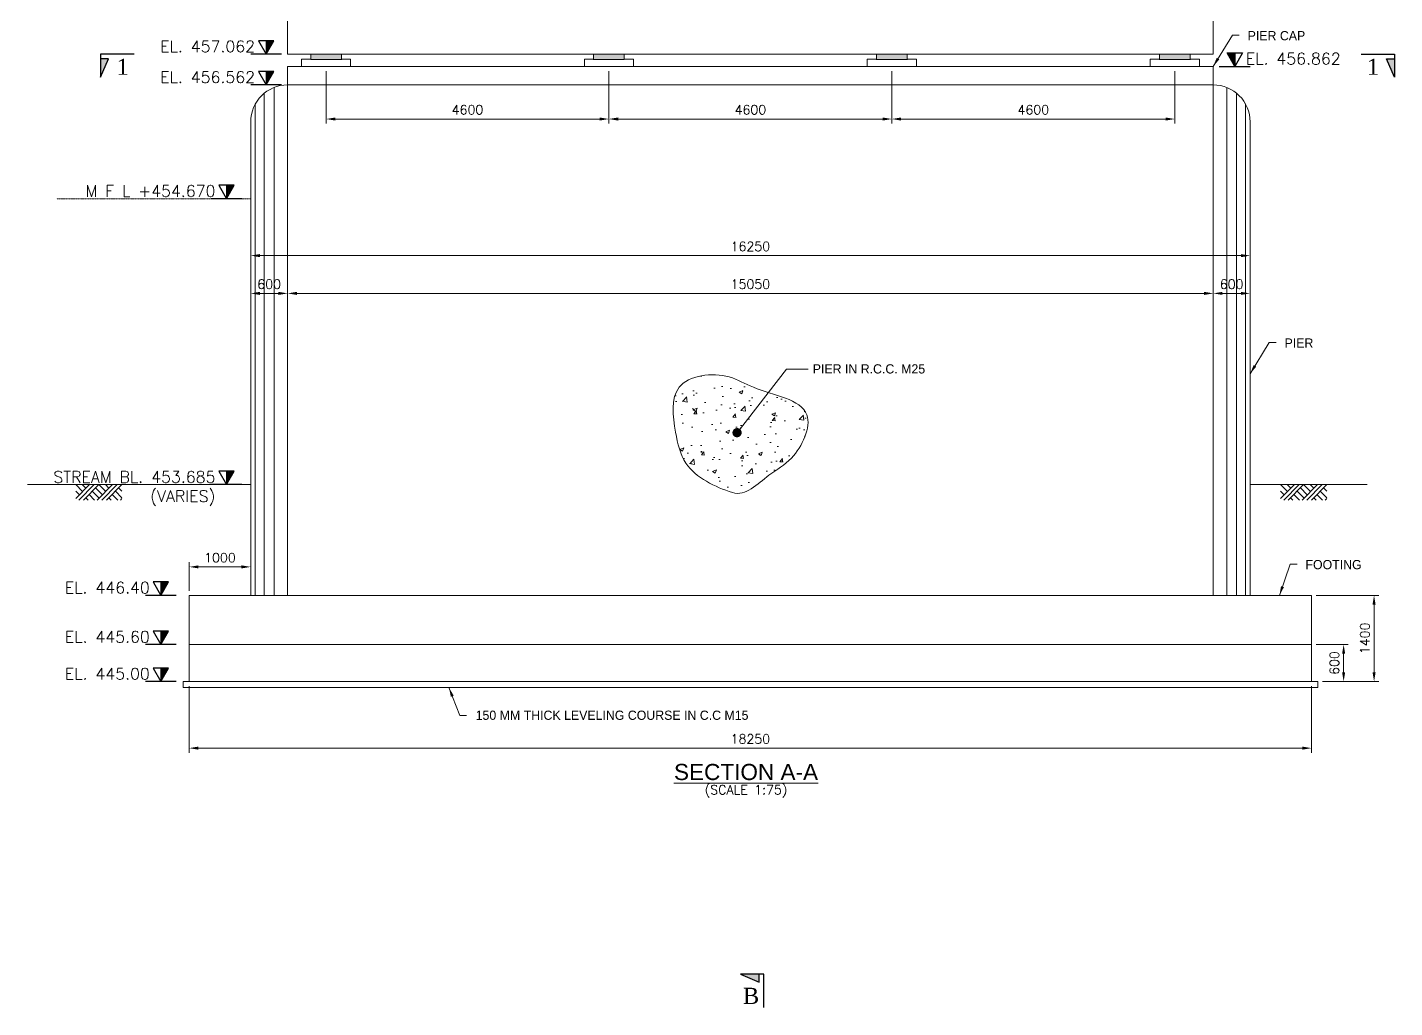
# Model space of a CAD drawing. Extents: x 2542500 to 2835796, y -294794 to -159040.
# Drawn here: x 2599923 to 2622156, y -183443 to -167503 of the extents above; entities that cross this region are included whole.
import ezdxf
from ezdxf.enums import TextEntityAlignment as Align

# ---------------------------------------------------------------- set-up
doc = ezdxf.new("R2010")
doc.units = 0
doc.header["$LTSCALE"] = 8
doc.header["$MEASUREMENT"] = 0
doc.header["$PDMODE"] = 35
doc.linetypes.add('HIDDEN', pattern=[0.375, 0.25, -0.125])
doc.layers.get('0').update_dxf_attribs({"color": 22, "linetype": 'CONTINUOUS'})
doc.layers.get('DEFPOINTS').update_dxf_attribs({"linetype": 'CONTINUOUS'})
for name, color, linetype, lineweight in [('HATCH SOLID', 253, 'CONTINUOUS', 5), ('LEVEL', 6, 'CONTINUOUS', 20), ('P.C.C', 105, 'CONTINUOUS', 9), ('R_DASHED', 183, 'HIDDEN', 9), ('R_DIMENSION', 8, 'CONTINUOUS', 15), ('R_TEXT G', 7, 'CONTINUOUS', 18), ('R_THIN LINE', 252, 'CONTINUOUS', 9), ('SEC MARK', 1, 'CONTINUOUS', 25), ('TEXT', 4, 'CONTINUOUS', 15), ('TEXT G', 7, 'CONTINUOUS', 18)]:
    doc.layers.add(name, color=color, linetype=linetype, lineweight=lineweight)
doc.layers.add('PUMP', color=4, linetype='CONTINUOUS')
doc.layers.add('R_HATCH', color=7, linetype='CONTINUOUS', lineweight=9, true_color=0xd1d1ff)
doc.styles.add('ARIEL', font='arial.ttf')
doc.styles.add('ROMANDS', font='romand.shx')
doc.styles.add('ROMANS', font='romans.shx')
doc.styles.get("Standard").update_dxf_attribs({"font": ''})
doc.styles.add('TIMES NR', font='times.ttf')
doc.styles.get('Standard').set_extended_font_data('Univers')
doc.dimstyles.new('DIM-75', dxfattribs={"dimscale": 75, "dimtxt": 2, "dimasz": 2, "dimexe": 1, "dimexo": 1, "dimgap": 1, "dimtad": 1, "dimdec": 0, "dimzin": 0, "dimdsep": 46, "dimtxsty": 'ROMANS', "dimcen": 1, "dimclrd": 256, "dimclre": 256, "dimclrt": 7, "dimadec": 0, "dimazin": 0, "dimtfac": 1, "dimtdec": 0, "dimtofl": 0, "dimtmove": 0, "dimatfit": 3, "dimfxl": 1, "dimtolj": 1, "dimtzin": 0, "dimlwd": 9, "dimlwe": 5, "dimarcsym": 0})
doc.dimstyles.new('DIM-75$0', dxfattribs={"dimscale": 75, "dimtxt": 2, "dimasz": 2, "dimexe": 1, "dimexo": 1, "dimgap": 1, "dimtad": 1, "dimdec": 0, "dimzin": 0, "dimdsep": 46, "dimtxsty": 'ROMANS', "dimcen": 1, "dimclrd": 256, "dimclre": 256, "dimclrt": 7, "dimadec": 0, "dimazin": 0, "dimtfac": 1, "dimtdec": 0, "dimtofl": 0, "dimtmove": 0, "dimatfit": 3, "dimfxl": 1, "dimtolj": 1, "dimtzin": 0, "dimlwd": 9, "dimlwe": 5, "dimarcsym": 0})

# ---------------------------------------------------------------- blocks, each defined once
blk = doc.blocks.new('jord1')
at = {"layer": 'P.C.C'}
for p, q in [((0, 0), (1.12, -1.12)), ((2.25, 0), (0, -2.25)), ((3, 0), (0.5, -2.5)), ((1.66, -0.59), (1.06, 0)), ((3.75, 0), (1.25, -2.5)), ((6, 0), (3.5, -2.5)), ((3.75, 0), (4.87, -1.12)), ((6.75, 0), (4.25, -2.5)), ((4.81, 0), (5.4, -0.59)), ((7.5, 0), (5, -2.5)), ((5.87, 0), (5.93, -0.06)), ((0, -1.06), (0.59, -1.66)), ((0, -2.12), (0.06, -2.19)), ((1.63, -2.12), (2.01, -2.5)), ((2.16, -1.59), (3.07, -2.5)), ((2.69, -1.06), (3.81, -2.19)), ((3.22, -0.53), (4.34, -1.66)), ((5.38, -2.12), (5.76, -2.5)), ((5.91, -1.59), (6.82, -2.5)), ((6.44, -1.06), (7.5, -2.12)), ((6.97, -0.53), (7.5, -1.06)), ((7.5, -2.25), (7.25, -2.5))]:
    blk.add_line(p, q, dxfattribs=at)
blk = doc.blocks.new('A$C71181FDA')
at = {"layer": 'HATCH SOLID', "ltscale": 100}
blk.add_hatch(color=256, dxfattribs=at).paths.add_polyline_path([(948, 0), (948, 828), (474, 828)])
at = {"layer": 'SEC MARK'}
for p, q in [((0, 0), (1896, 0)), ((948, 828), (948, 0))]:
    blk.add_line(p, q, dxfattribs=at)
blk.add_lwpolyline([(948, 0), (474, 828), (1422, 828), (948, 0)], dxfattribs=at)
blk = doc.blocks.new('*D19')
at = {"layer": 'DEFPOINTS', "color": 0}
for p in [(2604780, -168139), (2609380, -168139), (2609380, -168994)]:
    blk.add_point(p, dxfattribs=at)
at = {"layer": 'R_DIMENSION', "lineweight": 5}
for p, q in [((2604780, -168214), (2604780, -169069)), ((2609380, -168214), (2609380, -169069))]:
    blk.add_line(p, q, dxfattribs=at)
at = {"layer": 'R_DIMENSION', "lineweight": 9}
blk.add_line((2604930, -168994), (2609230, -168994), dxfattribs=at)
at = {"layer": 'R_DIMENSION'}
for points in [[(2604930, -168969), (2604930, -169019), (2604780, -168994)], [(2609230, -168969), (2609230, -169019), (2609380, -168994)]]:
    blk.add_solid(points, dxfattribs=at)
at = {"layer": 'R_DIMENSION', "color": 7, "insert": (2607080, -168844), "char_height": 150, "attachment_point": 5, "style": 'ROMANS'}
blk.add_mtext('\\A1;4600', dxfattribs=at)
blk = doc.blocks.new('*D20')
at = {"layer": 'DEFPOINTS', "color": 0}
for p in [(2609380, -168139), (2613980, -168139), (2613980, -168994)]:
    blk.add_point(p, dxfattribs=at)
at = {"layer": 'R_DIMENSION', "lineweight": 5}
for p, q in [((2609380, -168214), (2609380, -169069)), ((2613980, -168214), (2613980, -169069))]:
    blk.add_line(p, q, dxfattribs=at)
at = {"layer": 'R_DIMENSION', "lineweight": 9}
blk.add_line((2609530, -168994), (2613830, -168994), dxfattribs=at)
at = {"layer": 'R_DIMENSION'}
for points in [[(2609530, -168969), (2609530, -169019), (2609380, -168994)], [(2613830, -168969), (2613830, -169019), (2613980, -168994)]]:
    blk.add_solid(points, dxfattribs=at)
at = {"layer": 'R_DIMENSION', "color": 7, "insert": (2611680, -168844), "char_height": 150, "attachment_point": 5, "style": 'ROMANS'}
blk.add_mtext('\\A1;4600', dxfattribs=at)
blk = doc.blocks.new('*D21')
at = {"layer": 'DEFPOINTS', "color": 0}
for p in [(2613980, -168139), (2618580, -168139), (2618580, -168994)]:
    blk.add_point(p, dxfattribs=at)
at = {"layer": 'R_DIMENSION', "lineweight": 5}
for p, q in [((2613980, -168214), (2613980, -169069)), ((2618580, -168214), (2618580, -169069))]:
    blk.add_line(p, q, dxfattribs=at)
at = {"layer": 'R_DIMENSION', "lineweight": 9}
blk.add_line((2614130, -168994), (2618430, -168994), dxfattribs=at)
at = {"layer": 'R_DIMENSION'}
for points in [[(2614130, -168969), (2614130, -169019), (2613980, -168994)], [(2618430, -168969), (2618430, -169019), (2618580, -168994)]]:
    blk.add_solid(points, dxfattribs=at)
at = {"layer": 'R_DIMENSION', "color": 7, "insert": (2616280, -168844), "char_height": 150, "attachment_point": 5, "style": 'ROMANS'}
blk.add_mtext('\\A1;4600', dxfattribs=at)
blk = doc.blocks.new('*D22')
at = {"layer": 'DEFPOINTS', "color": 0}
for p in [(2603555, -171829), (2603555, -172088), (2604155, -172088)]:
    blk.add_point(p, dxfattribs=at)
at = {"layer": 'R_DIMENSION', "lineweight": 5}
for p, q in [((2603555, -172013), (2603555, -171754)), ((2604155, -172013), (2604155, -171754))]:
    blk.add_line(p, q, dxfattribs=at)
at = {"layer": 'R_DIMENSION', "lineweight": 9}
blk.add_line((2604005, -171829), (2603705, -171829), dxfattribs=at)
at = {"layer": 'R_DIMENSION'}
for points in [[(2603705, -171804), (2603705, -171854), (2603555, -171829)], [(2604005, -171804), (2604005, -171854), (2604155, -171829)]]:
    blk.add_solid(points, dxfattribs=at)
at = {"layer": 'R_DIMENSION', "color": 7, "insert": (2603855, -171679), "char_height": 150, "attachment_point": 5, "style": 'ROMANS'}
blk.add_mtext('\\A1;600', dxfattribs=at)
blk = doc.blocks.new('*D23')
at = {"layer": 'DEFPOINTS', "color": 0}
for p in [(2619205, -171829), (2604155, -172088), (2619205, -172088)]:
    blk.add_point(p, dxfattribs=at)
at = {"layer": 'R_DIMENSION', "lineweight": 5}
for p, q in [((2604155, -172013), (2604155, -171754)), ((2619205, -172013), (2619205, -171754))]:
    blk.add_line(p, q, dxfattribs=at)
at = {"layer": 'R_DIMENSION', "lineweight": 9}
blk.add_line((2604305, -171829), (2619055, -171829), dxfattribs=at)
at = {"layer": 'R_DIMENSION'}
for points in [[(2604305, -171804), (2604305, -171854), (2604155, -171829)], [(2619055, -171804), (2619055, -171854), (2619205, -171829)]]:
    blk.add_solid(points, dxfattribs=at)
at = {"layer": 'R_DIMENSION', "color": 7, "insert": (2611680, -171679), "char_height": 150, "attachment_point": 5, "style": 'ROMANS'}
blk.add_mtext('\\A1;15050', dxfattribs=at)
blk = doc.blocks.new('*D24')
at = {"layer": 'DEFPOINTS', "color": 0}
for p in [(2619805, -171829), (2619205, -172088), (2619805, -172088)]:
    blk.add_point(p, dxfattribs=at)
at = {"layer": 'R_DIMENSION', "lineweight": 5}
for p, q in [((2619205, -172013), (2619205, -171754)), ((2619805, -172013), (2619805, -171754))]:
    blk.add_line(p, q, dxfattribs=at)
at = {"layer": 'R_DIMENSION', "lineweight": 9}
blk.add_line((2619355, -171829), (2619655, -171829), dxfattribs=at)
at = {"layer": 'R_DIMENSION'}
for points in [[(2619355, -171804), (2619355, -171854), (2619205, -171829)], [(2619655, -171804), (2619655, -171854), (2619805, -171829)]]:
    blk.add_solid(points, dxfattribs=at)
at = {"layer": 'R_DIMENSION', "color": 7, "insert": (2619505, -171679), "char_height": 150, "attachment_point": 5, "style": 'ROMANS'}
blk.add_mtext('\\A1;600', dxfattribs=at)
blk = doc.blocks.new('*D25')
at = {"layer": 'DEFPOINTS', "color": 0}
for p in [(2602555, -176276), (2602555, -176739), (2603555, -176739)]:
    blk.add_point(p, dxfattribs=at)
at = {"layer": 'R_DIMENSION', "lineweight": 5}
for p, q in [((2602555, -176664), (2602555, -176201)), ((2603555, -176664), (2603555, -176201))]:
    blk.add_line(p, q, dxfattribs=at)
at = {"layer": 'R_DIMENSION', "lineweight": 9}
blk.add_line((2603405, -176276), (2602705, -176276), dxfattribs=at)
at = {"layer": 'R_DIMENSION'}
for points in [[(2602705, -176251), (2602705, -176301), (2602555, -176276)], [(2603405, -176251), (2603405, -176301), (2603555, -176276)]]:
    blk.add_solid(points, dxfattribs=at)
at = {"layer": 'R_DIMENSION', "color": 7, "insert": (2603055, -176126), "char_height": 150, "attachment_point": 5, "style": 'ROMANS'}
blk.add_mtext('\\A1;1000', dxfattribs=at)
blk = doc.blocks.new('*D30')
at = {"layer": 'DEFPOINTS', "color": 0}
for p in [(2602555, -178139), (2620805, -178139), (2620805, -179223)]:
    blk.add_point(p, dxfattribs=at)
at = {"layer": 'R_DIMENSION', "lineweight": 5}
for p, q in [((2602555, -178214), (2602555, -179298)), ((2620805, -178214), (2620805, -179298))]:
    blk.add_line(p, q, dxfattribs=at)
at = {"layer": 'R_DIMENSION', "lineweight": 9}
blk.add_line((2602705, -179223), (2620655, -179223), dxfattribs=at)
at = {"layer": 'R_DIMENSION'}
for points in [[(2602705, -179198), (2602705, -179248), (2602555, -179223)], [(2620655, -179198), (2620655, -179248), (2620805, -179223)]]:
    blk.add_solid(points, dxfattribs=at)
at = {"layer": 'R_DIMENSION', "color": 7, "insert": (2611680, -179073), "char_height": 150, "attachment_point": 5, "style": 'ROMANS'}
blk.add_mtext('\\A1;18250', dxfattribs=at)
blk = doc.blocks.new('*D59')
at = {"layer": 'DEFPOINTS', "color": 0}
for p in [(2619805, -171215), (2603555, -171474), (2619805, -171474)]:
    blk.add_point(p, dxfattribs=at)
at = {"layer": 'R_DIMENSION', "lineweight": 5}
for p, q in [((2603555, -171399), (2603555, -171140)), ((2619805, -171399), (2619805, -171140))]:
    blk.add_line(p, q, dxfattribs=at)
at = {"layer": 'R_DIMENSION', "lineweight": 9}
blk.add_line((2603705, -171215), (2619655, -171215), dxfattribs=at)
at = {"layer": 'R_DIMENSION'}
for points in [[(2603705, -171190), (2603705, -171240), (2603555, -171215)], [(2619655, -171190), (2619655, -171240), (2619805, -171215)]]:
    blk.add_solid(points, dxfattribs=at)
at = {"layer": 'R_DIMENSION', "color": 7, "insert": (2611680, -171065), "char_height": 150, "attachment_point": 5, "style": 'ROMANS'}
blk.add_mtext('\\A1;16250', dxfattribs=at)
blk = doc.blocks.new('A$C6F2721C1')
at = {"layer": 'HATCH SOLID'}
blk.add_hatch(color=256, dxfattribs=at).paths.add_polyline_path([(188, 100), (362, 100), (362, 500)])
at = {"layer": 'SEC MARK'}
blk.add_lwpolyline([(-362, 0), (362, 0), (362, 500), (188, 100), (362, 100)], dxfattribs=at)
at = {"layer": 'SEC MARK', "style": 'TIMES NR'}
blk.add_attdef('SECTEXT', text='', height=350, dxfattribs=at).set_placement((-104, 275), align=Align.MIDDLE_CENTER)
blk = doc.blocks.new('*D106')
at = {"layer": 'DEFPOINTS', "color": 0}
for p in [(2620805, -177539), (2621326, -177539), (2620905, -178139)]:
    blk.add_point(p, dxfattribs=at)
at = {"layer": 'R_DIMENSION', "lineweight": 5}
for p, q in [((2620880, -177539), (2621401, -177539)), ((2620980, -178139), (2621401, -178139))]:
    blk.add_line(p, q, dxfattribs=at)
at = {"layer": 'R_DIMENSION', "lineweight": 9}
blk.add_line((2621326, -177989), (2621326, -177689), dxfattribs=at)
at = {"layer": 'R_DIMENSION'}
for points in [[(2621301, -177689), (2621351, -177689), (2621326, -177539)], [(2621301, -177989), (2621351, -177989), (2621326, -178139)]]:
    blk.add_solid(points, dxfattribs=at)
at = {"layer": 'R_DIMENSION', "color": 7, "insert": (2621176, -177839), "char_height": 150, "attachment_point": 5, "rotation": 90, "style": 'ROMANS'}
blk.add_mtext('\\A1;600', dxfattribs=at)
blk = doc.blocks.new('*D107')
at = {"layer": 'DEFPOINTS', "color": 0}
for p in [(2620805, -176739), (2621821, -176739), (2620905, -178139)]:
    blk.add_point(p, dxfattribs=at)
at = {"layer": 'R_DIMENSION', "lineweight": 5}
for p, q in [((2620880, -176739), (2621896, -176739)), ((2620980, -178139), (2621896, -178139))]:
    blk.add_line(p, q, dxfattribs=at)
at = {"layer": 'R_DIMENSION', "lineweight": 9}
blk.add_line((2621821, -177989), (2621821, -176889), dxfattribs=at)
at = {"layer": 'R_DIMENSION'}
for points in [[(2621796, -176889), (2621846, -176889), (2621821, -176739)], [(2621796, -177989), (2621846, -177989), (2621821, -178139)]]:
    blk.add_solid(points, dxfattribs=at)
at = {"layer": 'R_DIMENSION', "color": 7, "insert": (2621671, -177439), "char_height": 150, "attachment_point": 5, "rotation": 90, "style": 'ROMANS'}
blk.add_mtext('\\A1;1400', dxfattribs=at)

msp = doc.modelspace()

# ---------------------------------------------------------------- hatches: boundary and pattern name
at = {"layer": 'R_HATCH', "lineweight": 13, "ltscale": 0.13}
h = msp.add_hatch(dxfattribs=at)
h.set_pattern_fill('ANGLE', color=256)
h.set_pattern_definition([(0, (1138506.5105, 67845.8764), (0, 6.985), [5.08, -1.905]), (90, (1138506.5105, 67845.8764), (-6.985, 4e-16), [5.08, -1.905])])
h.paths.add_polyline_path([(2605030.1, -168024.8), (2605030.1, -167938.8), (2604530.1, -167938.8), (2604530.1, -168024.8)])
h = msp.add_hatch(dxfattribs=at)
h.set_pattern_fill('ANGLE', color=256)
h.set_pattern_definition([(0, (1143106.5105, 67845.8764), (0, 6.985), [5.08, -1.905]), (90, (1143106.5105, 67845.8764), (-6.985, 4e-16), [5.08, -1.905])])
h.paths.add_polyline_path([(2609630.1, -168024.8), (2609630.1, -167938.8), (2609130.1, -167938.8), (2609130.1, -168024.8)])
h = msp.add_hatch(dxfattribs=at)
h.set_pattern_fill('ANGLE', color=256)
h.set_pattern_definition([(0, (1147706.5105, 67845.8764), (0, 6.985), [5.08, -1.905]), (90, (1147706.5105, 67845.8764), (-6.985, 4e-16), [5.08, -1.905])])
h.paths.add_polyline_path([(2614230.1, -168024.8), (2614230.1, -167938.8), (2613730.1, -167938.8), (2613730.1, -168024.8)])
h = msp.add_hatch(dxfattribs=at)
h.set_pattern_fill('ANGLE', color=256)
h.set_pattern_definition([(0, (1152306.5105, 67845.8764), (0, 6.985), [5.08, -1.905]), (90, (1152306.5105, 67845.8764), (-6.985, 4e-16), [5.08, -1.905])])
h.paths.add_polyline_path([(2618830.1, -168024.8), (2618830.1, -167938.8), (2618330.1, -167938.8), (2618330.1, -168024.8)])
h = msp.add_hatch(dxfattribs=at)
h.set_pattern_fill('AR-CONC', color=256, scale=3.5)
h.set_pattern_definition([(50, (1193838.63, 79786.7), (637.64634, -55.7868), [66.675, -733.425]), (355, (1193838.6, 79786.7), (-123.35197, 668.69896), [53.34, -586.74204]), (100.451445, (1193891.76, 79782.07), (514.29436, 612.91213), [56.66503, -623.31586]), (46.1842, (1193838.6, 79964.5), (948.77664, -147.14815), [100.0125, -1100.1375]), (96.63556, (1193917.7, 79952.25), (830.91447, 865.99144), [84.9976, -934.9746]), (351.18415, (1193838.6, 79964.5), (830.9145, 865.99144), [80.0099, -880.10906]), (21, (1193927.53, 79920.07), (530.65037, -357.9282), [66.675, -733.425]), (326, (1193927.5, 79920.07), (216.3071, 644.65788), [53.34, -586.74]), (71.451445, (1193971.75, 79890.24), (746.95747, 286.7297), [56.66503, -623.31478]), (37.5, (1193838.63, 79786.72), (10.81011, 295.942636), [0, -579.628, 0, -595.63, 0, -588.9625]), (7.5, (1193838.63, 79786.72), (233.86882, 350.63201), [0, -339.598, 0, -566.293, 0, -224.4725]), (327.5, (1193640.38, 79786.72), (474.567083, -20.050604), [0, -222.25, 0, -693.42, 0, -920.115]), (317.5, (1193551.5, 79786.7), (518.45213, 88.99272), [0, -288.925, 0, -460.502, 0, -653.415])])
edge = h.paths.add_edge_path()
edge.add_spline(control_points=[(2611390.8, -175067.8), (2611106.4, -174976.7), (2610604.7, -174741.1), (2610443.1, -174037.8), (2610341, -173197.8), (2611256.8, -173087.9), (2611846.5, -173462.9), (2612857.1, -173587.9), (2612436.4, -174515), (2611935, -174782), (2611598.2, -175134.3), (2611390.8, -175067.8)], knot_values=[0, 0, 0, 0, 895.9806726, 1428.4151803, 2160.0970093, 2991.9525306, 3419.7471065, 4399.4791139, 5145.1132861, 5605.6407821, 6258.8849732, 6258.8849732, 6258.8849732, 6258.8849732], degree=3, periodic=0)

# ---------------------------------------------------------------- linework, layer by layer
at = {"lineweight": 13, "ltscale": 0.13}
for p, q in [((2604155.1, -167938.8), (2604155.1, -166838.8)), ((2619205.1, -167938.8), (2619205.1, -166838.8)), ((2619205.1, -167938.8), (2604155.1, -167938.8)), ((2604380.1, -168018.8), (2604380.1, -168138.8)), ((2604524.1, -168018.8), (2604380.1, -168018.8)), ((2604524.1, -168018.8), (2604530.1, -168024.8)), ((2604530.1, -168024.8), (2604530.1, -167938.8)), ((2604530.1, -167938.8), (2605030.1, -167938.8)), ((2604530.1, -168024.8), (2605030.1, -168024.8)), ((2605030.1, -167938.8), (2605030.1, -168024.8)), ((2605036.1, -168018.8), (2605030.1, -168024.8)), ((2605036.1, -168018.8), (2605180.1, -168018.8)), ((2605180.1, -168138.8), (2605180.1, -168018.8)), ((2608980.1, -168018.8), (2608980.1, -168138.8)), ((2609124.1, -168018.8), (2608980.1, -168018.8)), ((2609124.1, -168018.8), (2609130.1, -168024.8)), ((2609130.1, -168024.8), (2609130.1, -167938.8)), ((2609130.1, -167938.8), (2609630.1, -167938.8)), ((2609130.1, -168024.8), (2609630.1, -168024.8)), ((2609630.1, -167938.8), (2609630.1, -168024.8)), ((2609636.1, -168018.8), (2609630.1, -168024.8)), ((2609636.1, -168018.8), (2609780.1, -168018.8)), ((2609780.1, -168138.8), (2609780.1, -168018.8)), ((2613580.1, -168018.8), (2613580.1, -168138.8)), ((2613724.1, -168018.8), (2613580.1, -168018.8)), ((2613724.1, -168018.8), (2613730.1, -168024.8)), ((2613730.1, -168024.8), (2613730.1, -167938.8)), ((2613730.1, -167938.8), (2614230.1, -167938.8)), ((2613730.1, -168024.8), (2614230.1, -168024.8)), ((2614230.1, -167938.8), (2614230.1, -168024.8)), ((2614236.1, -168018.8), (2614230.1, -168024.8)), ((2614236.1, -168018.8), (2614380.1, -168018.8)), ((2614380.1, -168138.8), (2614380.1, -168018.8)), ((2618180.1, -168018.8), (2618180.1, -168138.8)), ((2618324.1, -168018.8), (2618180.1, -168018.8)), ((2618324.1, -168018.8), (2618330.1, -168024.8)), ((2618330.1, -168024.8), (2618330.1, -167938.8)), ((2618330.1, -167938.8), (2618830.1, -167938.8)), ((2618330.1, -168024.8), (2618830.1, -168024.8)), ((2618830.1, -167938.8), (2618830.1, -168024.8)), ((2618836.1, -168018.8), (2618830.1, -168024.8)), ((2618836.1, -168018.8), (2618980.1, -168018.8)), ((2618980.1, -168138.8), (2618980.1, -168018.8)), ((2619205.1, -168138.8), (2604155.1, -168138.8)), ((2604155.1, -168138.8), (2604155.1, -168438.8)), ((2604380.1, -168138.8), (2605180.1, -168138.8)), ((2608980.1, -168138.8), (2609780.1, -168138.8)), ((2613580.1, -168138.8), (2614380.1, -168138.8)), ((2618180.1, -168138.8), (2618980.1, -168138.8)), ((2619205.1, -168138.8), (2619205.1, -168438.8)), ((2604155.1, -168438.8), (2604155.1, -176738.8)), ((2619205.1, -168438.8), (2604155.1, -168438.8)), ((2619205.1, -168438.8), (2619205.1, -176738.8)), ((2603555.1, -169038.8), (2603555.1, -176738.8)), ((2619805.1, -169038.8), (2619805.1, -176738.8)), ((2603555.1, -174938.8), (2599923.1, -174938.8)), ((2619805.1, -174938.8), (2621709.6, -174938.8)), ((2620805.1, -176738.8), (2602555.1, -176738.8)), ((2602555.1, -176738.8), (2602555.1, -178138.8)), ((2620805.1, -176738.8), (2620805.1, -178138.8)), ((2620805.1, -177538.8), (2602555.1, -177538.8)), ((2620805.1, -178138.8), (2602555.1, -178138.8))]:
    msp.add_line(p, q, dxfattribs=at)
for centre, start, end in [((2604155.1, -169038.8), 90, 180), ((2619205.1, -169038.8), 0, 90)]:
    msp.add_arc(centre, 600, start, end, dxfattribs=at)
at = {"lineweight": 13, "ltscale": 0.13, "start_tangent": (-0.9522802, 0.305225), "end_tangent": (-0.9522802, 0.305225)}
msp.add_spline([(2611390.8, -175067.8), (2610632.4, -174590.8), (2610463.8, -174085.8), (2610520, -173356.3), (2611334.7, -173187.9), (2611727.9, -173356.3), (2612598.8, -173805.2), (2612345.9, -174506.7), (2611980.8, -174787.2), (2611390.8, -175067.8)], degree=3, dxfattribs=at)
at = {"layer": 'P.C.C'}
for p, q in [((2603935.1, -168480.6), (2603935.1, -176738.8)), ((2619425.1, -168480.6), (2619425.1, -176738.8)), ((2603775.1, -168574.5), (2603775.1, -176738.8)), ((2619585.1, -168574.5), (2619585.1, -176738.8)), ((2603630.1, -168748.3), (2603630.1, -176738.8)), ((2619730.1, -168748.3), (2619730.1, -176738.8))]:
    msp.add_line(p, q, dxfattribs=at)
msp.add_lwpolyline([(2602455.1, -178138.8), (2620905.1, -178138.8), (2620905.1, -178238.8), (2602455.1, -178238.8)], close=True, dxfattribs=at)
at = {"layer": 'R_DASHED'}
msp.add_line((2603555.1, -170290.8), (2600404, -170290.8), dxfattribs=at)

# ---------------------------------------------------------------- block references
at = {"layer": 'HATCH SOLID'}
ref = msp.add_blockref('A$C6F2721C1', (2601386.1, -167938.8), dxfattribs=dict(at, xscale=0.75, yscale=0.75, zscale=0.75, rotation=180))
ref.add_attrib('SECTEXT', '1', dxfattribs={"layer": 'SEC MARK', "height": 262.5, "style": 'TIMES NR'}).set_placement((2601473.7, -168143.7), align=Align.MIDDLE_CENTER)
ref = msp.add_blockref('A$C6F2721C1', (2621883.8, -167938.8), dxfattribs=dict(at, xscale=-0.75, yscale=0.75, zscale=0.75, rotation=180))
ref.add_attrib('SECTEXT', '1', dxfattribs={"layer": 'SEC MARK', "height": 262.5, "style": 'TIMES NR'}).set_placement((2621803.6, -168143.7), align=Align.MIDDLE_CENTER)
ref = msp.add_blockref('A$C6F2721C1', (2611896, -183170.7), dxfattribs=dict(at, xscale=0.75, yscale=0.75, zscale=0.75, rotation=90))
ref.add_attrib('SECTEXT', 'B', dxfattribs={"layer": 'SEC MARK', "height": 262.5, "style": 'TIMES NR'}).set_placement((2611690.5, -183250.8), align=Align.MIDDLE_CENTER)
at = {"layer": 'PUMP', "yscale": 0.2641899612754806, "zscale": 0.2641899612754806}
for p, xscale in [((2604055.5, -167938.8), -0.2641899612754806), ((2619304.8, -168138.8), 0.2641899612754806), ((2604055.5, -168438.8), -0.2641899612754806), ((2603411.4, -170290.8), -0.2641899612754806), ((2603411.4, -174938.8), -0.2641899612754806), ((2602344.3, -176738.8), -0.2641899612754806), ((2602344.3, -177538.8), -0.2641899612754806), ((2602344.3, -178138.8), -0.2641899612754806)]:
    msp.add_blockref('A$C71181FDA', p, dxfattribs=dict(at, xscale=xscale))
at = {"layer": 'R_THIN LINE', "xscale": 100, "yscale": 100, "zscale": 100}
for p in [(2600710.3, -174938.8), (2620301.1, -174938.8)]:
    msp.add_blockref('jord1', p, dxfattribs=at)

# ---------------------------------------------------------------- texts
at = {"layer": 'LEVEL', "char_height": 187.5, "style": 'ROMANDS'}
for s, insert, attachment_point in [('EL. 457.062', (2603625.5, -167720), 3), ('EL. 456.862', (2619734.7, -167920), 1), ('EL. 456.562', (2603625.5, -168220), 3), ('M F L +454.670', (2602981.5, -170072), 3), ('STREAM BL. 453.685 \\P(VARIES)', (2602981.5, -174720), 3), ('EL. 446.40', (2601914.4, -176520), 3), ('EL. 445.60', (2601914.4, -177320), 3), ('EL. 445.00', (2601914.4, -177920), 3)]:
    msp.add_mtext(s, dxfattribs=dict(at, insert=insert, attachment_point=attachment_point))
at = {"layer": 'R_TEXT G', "lineweight": 13, "ltscale": 0.13, "char_height": 150, "attachment_point": 1}
for s, insert, width in [('\\A1;PIER CAP', (2619765.6, -167563.8), 1560.878), ('\\A1;PIER', (2620365.6, -172561), 894.357), ('PIER IN R.C.C. M25', (2612694, -172981.5), 4439.582), ('\\A1;FOOTING', (2620705.6, -176163.8), 894.357), ('\\A1;150 MM THICK LEVELING COURSE IN C.C M15', (2607212.6, -178612.8), 6874.917)]:
    msp.add_mtext(s, dxfattribs=dict(at, insert=insert, width=width))
at = {"layer": 'TEXT', "color": 1, "lineweight": 13, "insert": (2611609, -179745.8), "char_height": 262.5, "width": 7433.008, "attachment_point": 8, "style": 'ARIEL'}
msp.add_mtext('{\\LSECTION A-A}', dxfattribs=at)
at = {"layer": 'TEXT G', "style": 'ROMANS'}
msp.add_text('(SCALE 1:75)', height=150, dxfattribs=at).set_placement((2611609, -179824.6), align=Align.TOP_CENTER)

# ---------------------------------------------------------------- dimensions: what is measured, and where the dimension line sits
at = {"layer": 'R_DIMENSION'}
for base, p1, p2, picture, middle in [((2609380.1, -168994), (2604780.1, -168138.8), (2609380.1, -168138.8), '*D19', (2607080.1, -168844)), ((2603555.1, -171829), (2604155.1, -172088), (2603555.1, -172088), '*D22', (2603855.1, -171679)), ((2602555.1, -176276), (2603555.1, -176738.8), (2602555.1, -176738.8), '*D25', (2603055.1, -176126)), ((2620805.1, -179223), (2602555.1, -178138.8), (2620805.1, -178138.8), '*D30', (2611680.1, -179073))]:
    dim = msp.add_linear_dim(base=base, p1=p1, p2=p2, dimstyle='DIM-75$0', dxfattribs=at)
    dim.commit()
    dim.dimension.update_dxf_attribs({"geometry": picture, "text_midpoint": middle})
for base, p1, p2, picture, middle in [((2613980.1, -168994), (2609380.1, -168138.8), (2613980.1, -168138.8), '*D20', (2611680.1, -168844)), ((2618580.1, -168994), (2613980.1, -168138.8), (2618580.1, -168138.8), '*D21', (2616280.1, -168844))]:
    dim = msp.add_linear_dim(base=base, p1=p1, p2=p2, dimstyle='DIM-75$0', override={"dimtmove": 1}, dxfattribs=at)
    dim.commit()
    dim.dimension.update_dxf_attribs({"geometry": picture, "text_midpoint": middle})
for base, p1, p2, angle, picture, middle in [((2619805.1, -171215), (2603555.1, -171474), (2619805.1, -171474), 180, '*D59', (2611680.1, -171065)), ((2619205.1, -171829), (2604155.1, -172088), (2619205.1, -172088), 180, '*D23', (2611680.1, -171679)), ((2619805.1, -171829), (2619205.1, -172088), (2619805.1, -172088), 180, '*D24', (2619505.1, -171679)), ((2621821.4, -176738.8), (2620905.1, -178138.8), (2620805.1, -176738.8), 90, '*D107', (2621671.4, -177438.8)), ((2621326.1, -177538.8), (2620905.1, -178138.8), (2620805.1, -177538.8), 90, '*D106', (2621176.1, -177838.8))]:
    dim = msp.add_linear_dim(base=base, p1=p1, p2=p2, angle=angle, dimstyle='DIM-75$0', dxfattribs=at)
    dim.commit()
    dim.dimension.update_dxf_attribs({"geometry": picture, "text_midpoint": middle})

# ---------------------------------------------------------------- leaders
at = {"layer": 'R_DIMENSION', "lineweight": 13, "ltscale": 0.13}
for points in [[(2619205.1, -168138.8), (2619516.8, -167632.6), (2619630, -167632.6)], [(2619805.1, -173136), (2620116.8, -172629.8), (2620230, -172629.8)], [(2620283, -176738.8), (2620456.7, -176232.6), (2620570, -176232.6)], [(2606779, -178238.8), (2606952.7, -178690.6), (2607066, -178690.6)]]:
    msp.add_leader(points, dimstyle='DIM-75', dxfattribs=at)
at = {"layer": 'R_DIMENSION'}
msp.add_leader([(2611463, -174094), (2612266.8, -173062.8), (2612621.8, -173062.8)], dimstyle='DIM-75', override={"dimldrblk": 'Dot'}, dxfattribs=at)

doc.saveas('drawing.dxf')
